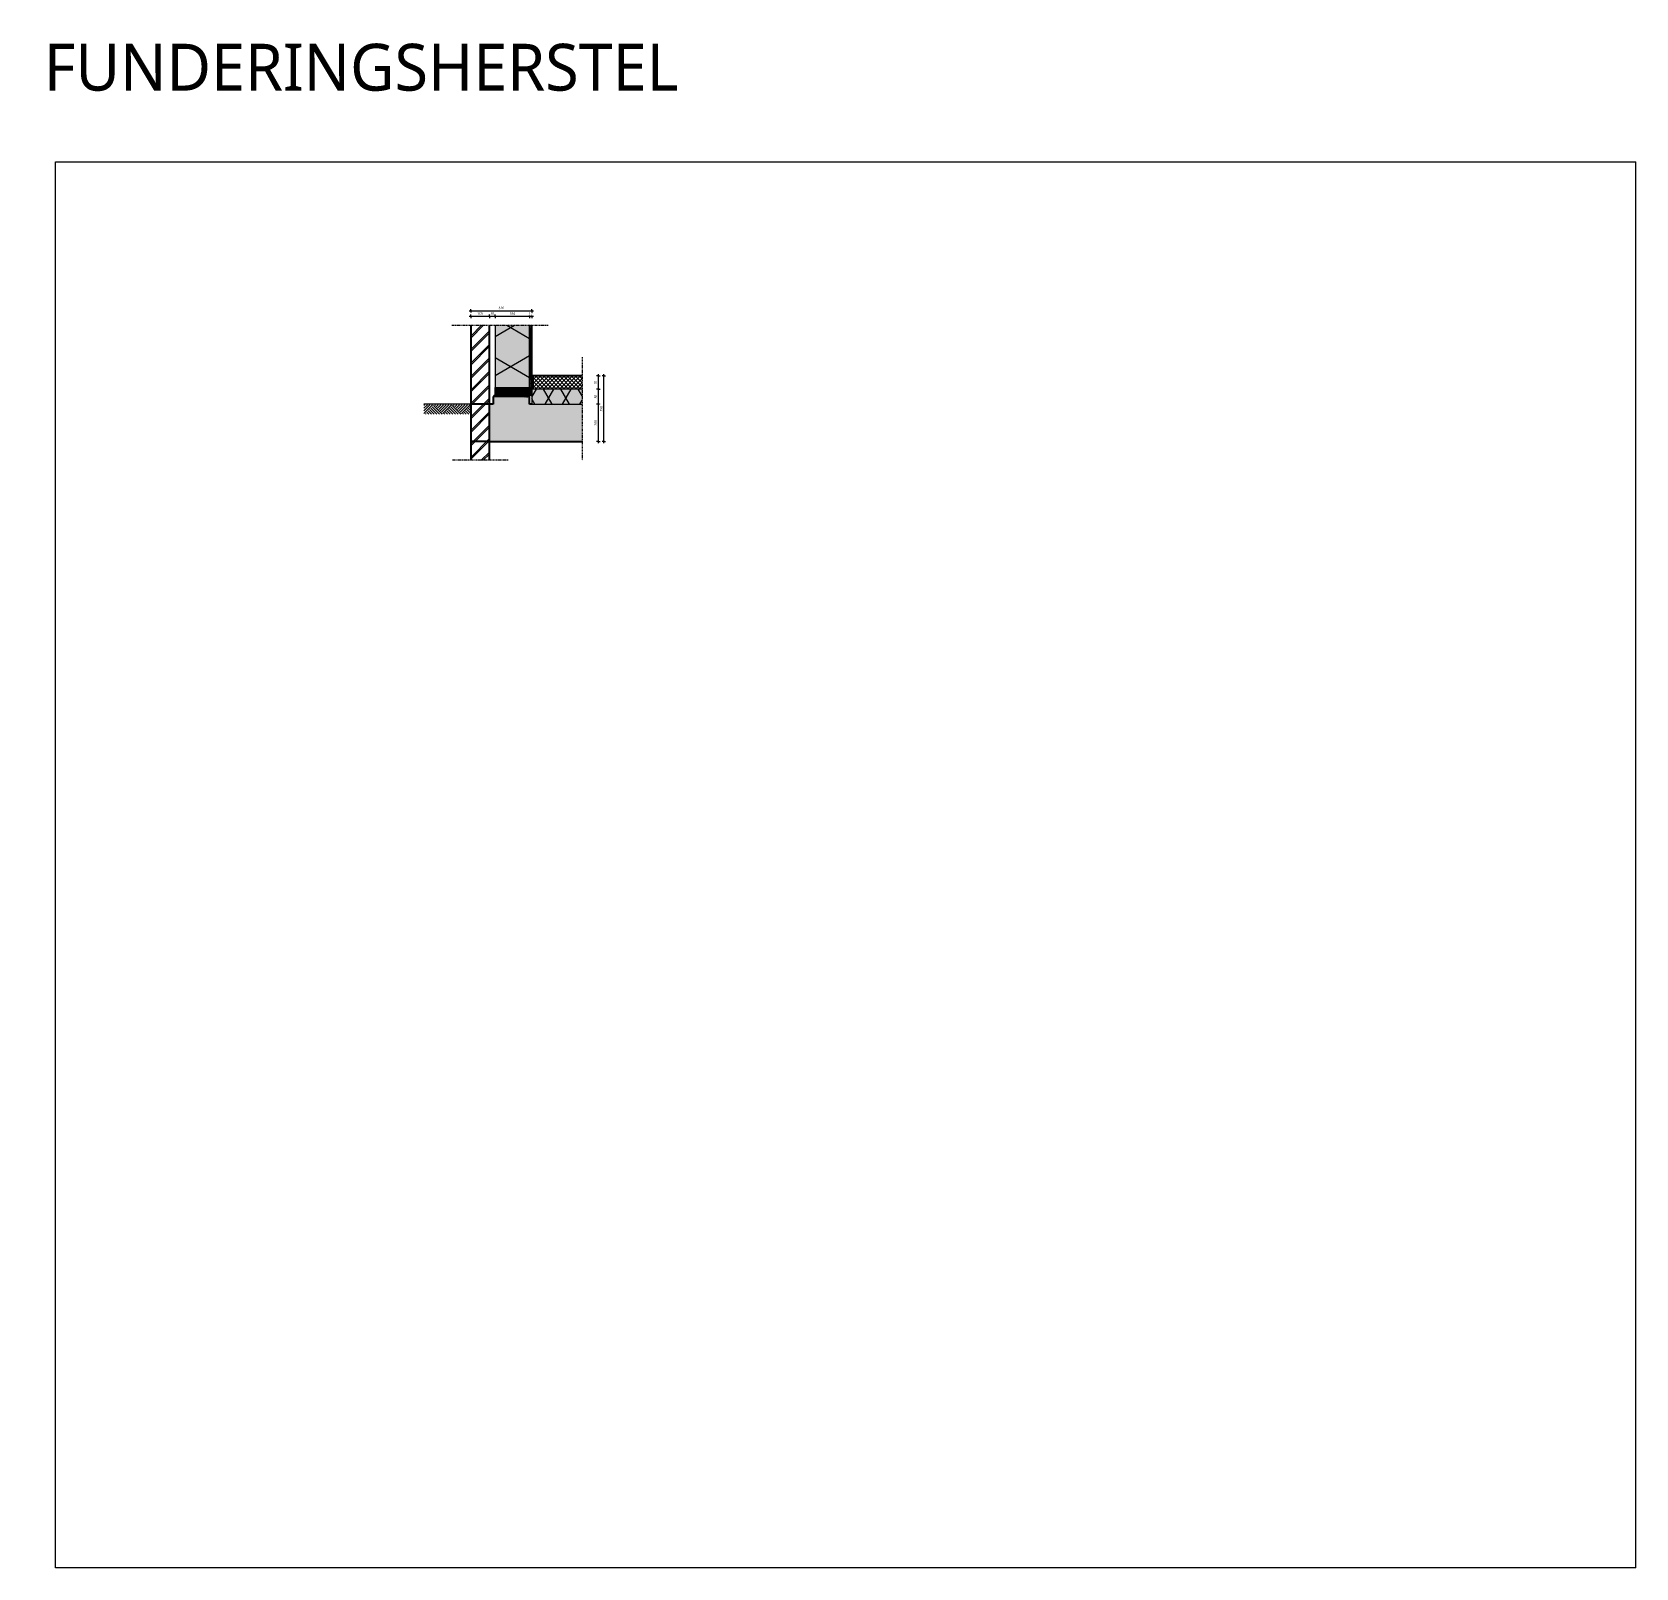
# Model space of a CAD drawing. Header units: millimetres. Extents: x 1813 to 34621, y -2347 to 13791.
# Drawn here: x 26066 to 34621, y 5599 to 13791 of the extents above; entities that cross this region are included whole.
import ezdxf

# ---------------------------------------------------------------- set-up
doc = ezdxf.new("R2010")
doc.units = ezdxf.units.MM
doc.linetypes.add('Hidden', pattern=[7.14375, 4.7625, -2.38125])
doc.linetypes.add('MV_center', pattern=[15, 6, -3, 3, -3])
for name, color, linetype, lineweight in [('A-ANNO-DIMS', 211, 'Continuous', 13), ('A-ANNO-DIMS-5', 211, 'Continuous', 13), ('A-ANNO-NOTE', 131, 'Continuous', 18), ('A-DETL', 90, 'Continuous', 13), ('A-DETL-GENF', 92, 'Continuous', 18), ('A-DETL-HDLN', 90, 'Hidden', 25), ('A-DETL-MEDM', 33, 'Continuous', 18), ('G-ANNO-TEXT', 231, 'Continuous', 13)]:
    doc.layers.add(name, color=color, linetype=linetype, lineweight=lineweight)
doc.styles.add('Segoe UI', font='segoeui.ttf', dxfattribs={"height": 7.5})
doc.styles.add('Segoe UI_2', font='segoeui.ttf', dxfattribs={"height": 250})
doc.styles.add('Segoe UI_3', font='segoeui.ttf', dxfattribs={"height": 12.5})
doc.dimstyles.new('2_5_mm_1', dxfattribs={"dimscale": 304.8, "dimtxt": 13.092049, "dimasz": 0.016404, "dimexe": 0.029528, "dimexo": 0.0625, "dimgap": 0.014764, "dimtad": 1, "dimdec": 0, "dimzin": 0, "dimdsep": 46, "dimtxsty": 'Segoe UI_3', "dimblk1": 'DOTBLANK', "dimblk2": 'DOTBLANK', "dimsah": 1, "dimcen": 0.09, "dimdle": 0.029528, "dimazin": 0, "dimtfac": 1, "dimtdec": 4, "dimtix": 1, "dimtmove": 0, "dimatfit": 3, "dimfxl": 0.029528, "dimfxlon": 1, "dimtvp": 1, "dimtfill": 1, "dimtolj": 1, "dimtzin": 0, "dimarcsym": 2})

# ---------------------------------------------------------------- blocks, each defined once
blk = doc.blocks.new('42 isolatie - Type 1-3787434-Details Verbouwingen')
at = {"layer": 'A-DETL-GENF'}
blk.add_hatch(color=256, dxfattribs=at).paths.add_polyline_path([(268.3, 0.8), (268.3, 80.8), (0.3, 80.8), (0.3, 0.8)])
at = {"layer": 'A-DETL-GENF', "lineweight": 13}
h = blk.add_hatch(dxfattribs=at)
h.set_pattern_fill('FP_133', color=256, style=0, pattern_type=2)
h.set_pattern_definition([(60, (0, 0), (-69.282, 40), []), (120, (0, 0), (-69.282, -40), [])])
h.paths.add_polyline_path([(268.3, 0.8), (268.3, 80.8), (0.3, 80.8), (0.3, 0.8)])
at = {"layer": 'A-DETL-GENF'}
for p, q in [((268.3, 80.8), (0.3, 80.8)), ((0.3, 80.8), (0.3, 0.8)), ((268.3, 80.8), (0.3, 80.8)), ((0.3, 80.8), (0.3, 0.8)), ((0.3, 0.8), (268.3, 0.8)), ((0.3, 0.8), (268.3, 0.8))]:
    blk.add_line(p, q, dxfattribs=at)
blk = doc.blocks.new('90 maaiveld - std-3345044-Details Verbouwingen')
at = {"layer": 'A-DETL-GENF', "lineweight": 13}
for p, q in [((0, -125), (-250, -125)), ((-203, -128.8), (-250, -175.8)), ((-217.2, -128.8), (-250, -161.7)), ((-231.3, -128.8), (-250, -147.5)), ((-245.4, -128.8), (-250, -133.4)), ((-234.3, -168.2), (-223.7, -178.8)), ((-227.3, -161.2), (-209.6, -178.8)), ((-220.2, -154.1), (-195.4, -178.8)), ((-213.1, -147), (-181.3, -178.8)), ((-206, -139.9), (-167.2, -178.8)), ((-199, -132.9), (-153, -178.8)), ((-187.9, -128.8), (-191.4, -132.4)), ((-173.7, -128.8), (-184.3, -139.4)), ((-159.6, -128.8), (-177.3, -146.5)), ((-145.4, -128.8), (-170.2, -153.6)), ((-131.3, -128.8), (-163.1, -160.6)), ((-117.2, -128.8), (-156, -167.7)), ((-103, -128.8), (-149, -174.8)), ((-134.3, -168.2), (-123.7, -178.8)), ((-127.3, -161.2), (-109.6, -178.8)), ((-120.2, -154.1), (-95.4, -178.8)), ((-113.1, -147), (-81.3, -178.8)), ((-106, -139.9), (-67.2, -178.8)), ((-99, -132.9), (-53, -178.8)), ((-87.9, -128.8), (-91.4, -132.4)), ((-73.7, -128.8), (-84.3, -139.4)), ((-59.6, -128.8), (-77.3, -146.5)), ((-45.4, -128.8), (-70.2, -153.6)), ((-45.4, -128.8), (-70.2, -153.6)), ((-31.3, -128.8), (-63.1, -160.6)), ((-17.2, -128.8), (-56, -167.7)), ((-3, -128.8), (-49, -174.8)), ((-34.3, -168.2), (-23.7, -178.8)), ((-27.3, -161.2), (-9.6, -178.8)), ((-20.2, -154.1), (-3, -171.3)), ((-13.1, -147), (-3, -157.1)), ((-6, -139.9), (-3, -143)), ((-241.4, -175.3), (-237.9, -178.8)), ((-141.4, -175.3), (-137.9, -178.8)), ((-41.4, -175.3), (-37.9, -178.8))]:
    blk.add_line(p, q, dxfattribs=at)
blk = doc.blocks.new('00 hout_rechthoekig_sls - SLS 38x184-V79-Details Verbouwingen')
at = {"layer": 'A-DETL-GENF', "lineweight": 13}
blk.add_hatch(color=256, dxfattribs=at).paths.add_polyline_path([(184, -38), (184, 0), (0, 0), (0, -38)])
at = {"layer": 'A-DETL-MEDM', "lineweight": 13}
h = blk.add_hatch(dxfattribs=at)
h.set_pattern_fill('FP_134', color=256, style=0, pattern_type=2)
h.set_pattern_definition([(45, (-28535.508, -11895.027), (-3.5355339, 3.5355339), [])])
h.paths.add_polyline_path([(184, -38), (184, 0), (0, 0), (0, -38)])
at = {"layer": 'A-DETL-MEDM'}
for p, q in [((0, 0), (184, 0)), ((0, -38), (0, 0)), ((184, 0), (184, -38)), ((184, 0), (184, -38)), ((184, 0), (184, -38)), ((184, -38), (0, -38)), ((184, -38), (0, -38))]:
    blk.add_line(p, q, dxfattribs=at)
blk = doc.blocks.new('42 isolatie - Type 1-3787241-Details Verbouwingen')
at = {"layer": 'A-DETL-GENF'}
blk.add_hatch(color=256, dxfattribs=at).paths.add_polyline_path([(0.3, 0.8), (332.3, 0.8), (332.3, 184.8), (0.3, 184.8)])
at = {"layer": 'A-DETL-GENF', "lineweight": 13}
h = blk.add_hatch(dxfattribs=at)
h.set_pattern_fill('FP_6', color=256, style=0, pattern_type=2)
h.set_pattern_definition([(60, (-2126.39, 181.76), (-155.885, 90), []), (120, (-2126.39, 181.76), (-155.885, -90), [])])
h.paths.add_polyline_path([(0.3, 0.8), (332.3, 0.8), (332.3, 184.8), (0.3, 184.8)])
at = {"layer": 'A-DETL-GENF'}
for p, q in [((332.3, 184.8), (0.3, 184.8)), ((0.3, 184.8), (0.3, 0.8)), ((332.3, 184.8), (0.3, 184.8)), ((0.3, 184.8), (0.3, 0.8)), ((0.3, 0.8), (332.3, 0.8)), ((0.3, 0.8), (332.3, 0.8))]:
    blk.add_line(p, q, dxfattribs=at)
blk = doc.blocks.new('NLRS_00_DI_maskeer - Type 1-4234392-Details Verbouwingen')
at = {"layer": 'A-DETL-GENF', "linetype": 'MV_center'}
blk.add_line((450, 0), (-100, 0), dxfattribs=at)
blk = doc.blocks.new('NLRS_00_DI_maskeer - Type 1-4234814-Details Verbouwingen')
at = {"layer": 'A-DETL-GENF', "linetype": 'MV_center'}
blk.add_line((414, 0), (-100, 0), dxfattribs=at)
blk = doc.blocks.new('NLRS_00_DI_maskeer - Type 1-4234634-Details Verbouwingen')
at = {"layer": 'A-DETL-GENF', "linetype": 'MV_center'}
blk.add_line((200, 0), (-100, 0), dxfattribs=at)
blk = doc.blocks.new('DIMBLOCK120-Details Verbouwingen')
at = {"layer": 'A-ANNO-DIMS-5'}
for p, q in [((29086.3, 11807), (29077.3, 11807)), ((29086.3, 11598), (29086.3, 11807)), ((29086.3, 11807), (29095.3, 11807)), ((29086.3, 11607), (29077.3, 11607)), ((29086.3, 11607), (29095.3, 11607))]:
    blk.add_line(p, q, dxfattribs=at)
for centre in [(29086.3, 11807), (29086.3, 11607)]:
    blk.add_circle(centre, 2.5, dxfattribs=at)
at = {"layer": 'A-ANNO-DIMS-5', "color": 0, "insert": (29065.5, 11692.7), "char_height": 12.5, "width": 34.277, "attachment_point": 1, "rotation": 90, "line_spacing_factor": 1.142579, "style": 'Segoe UI_3', "bg_fill": 3, "box_fill_scale": 1.25, "bg_fill_color": 9, "bg_fill_true_color": 13158600, "bg_fill_transparency": 0}
blk.add_mtext('200', dxfattribs=at)
blk = doc.blocks.new('_DotBlank')
at = {"color": 0, "linetype": 'ByBlock', "lineweight": -2}
blk.add_line((-0.5, 0), (-1, 0), dxfattribs=at)
blk.add_circle((0, 0), 0.5, dxfattribs=at)
blk = doc.blocks.new('DIMBLOCK121-Details Verbouwingen')
at = {"layer": 'A-ANNO-DIMS-5'}
for p, q in [((29086.3, 11887), (29077.3, 11887)), ((29086.3, 11807), (29077.3, 11807)), ((29086.3, 11807), (29086.3, 11887)), ((29086.3, 11887), (29095.3, 11887)), ((29086.3, 11807), (29095.3, 11807))]:
    blk.add_line(p, q, dxfattribs=at)
for centre in [(29086.3, 11887), (29086.3, 11807)]:
    blk.add_circle(centre, 2.5, dxfattribs=at)
at = {"layer": 'A-ANNO-DIMS-5', "color": 0, "insert": (29065.5, 11837.5), "char_height": 12.5, "width": 22.852, "attachment_point": 1, "rotation": 90, "line_spacing_factor": 1.142579, "style": 'Segoe UI_3', "bg_fill": 3, "box_fill_scale": 1.25, "bg_fill_color": 9, "bg_fill_true_color": 13158600, "bg_fill_transparency": 0}
blk.add_mtext('80', dxfattribs=at)
blk = doc.blocks.new('DIMBLOCK122-Details Verbouwingen')
at = {"layer": 'A-ANNO-DIMS-5'}
for p, q in [((29086.3, 11957), (29077.3, 11957)), ((29086.3, 11887), (29086.3, 11966)), ((29086.3, 11957), (29095.3, 11957)), ((29086.3, 11887), (29077.3, 11887)), ((29086.3, 11887), (29095.3, 11887))]:
    blk.add_line(p, q, dxfattribs=at)
for centre in [(29086.3, 11957), (29086.3, 11887)]:
    blk.add_circle(centre, 2.5, dxfattribs=at)
at = {"layer": 'A-ANNO-DIMS-5', "color": 0, "insert": (29065.5, 11912.5), "char_height": 12.5, "width": 22.852, "attachment_point": 1, "rotation": 90, "line_spacing_factor": 1.142579, "style": 'Segoe UI_3', "bg_fill": 3, "box_fill_scale": 1.25, "bg_fill_color": 9, "bg_fill_true_color": 13158600, "bg_fill_transparency": 0}
blk.add_mtext('70', dxfattribs=at)
blk = doc.blocks.new('DIMBLOCK123-Details Verbouwingen')
at = {"layer": 'A-ANNO-DIMS-5'}
for p, q in [((29116.3, 11957), (29107.3, 11957)), ((29116.3, 11598), (29116.3, 11966)), ((29116.3, 11957), (29125.3, 11957)), ((29116.3, 11607), (29107.3, 11607)), ((29116.3, 11607), (29125.3, 11607))]:
    blk.add_line(p, q, dxfattribs=at)
for centre in [(29116.3, 11957), (29116.3, 11607)]:
    blk.add_circle(centre, 2.5, dxfattribs=at)
at = {"layer": 'A-ANNO-DIMS-5', "color": 0, "insert": (29095.5, 11767.7), "char_height": 12.5, "width": 34.277, "attachment_point": 1, "rotation": 90, "line_spacing_factor": 1.142579, "style": 'Segoe UI_3', "bg_fill": 3, "box_fill_scale": 1.25, "bg_fill_color": 9, "bg_fill_true_color": 13158600, "bg_fill_transparency": 0}
blk.add_mtext('350', dxfattribs=at)
blk = doc.blocks.new('DIMBLOCK124-Details Verbouwingen')
at = {"layer": 'A-ANNO-DIMS-5'}
for p, q in [((28396.5, 12275), (28505.5, 12275)), ((28405.5, 12275), (28405.5, 12284)), ((28405.5, 12275), (28405.5, 12266)), ((28505.5, 12275), (28505.5, 12284)), ((28505.5, 12275), (28505.5, 12266))]:
    blk.add_line(p, q, dxfattribs=at)
for centre in [(28405.5, 12275), (28505.5, 12275)]:
    blk.add_circle(centre, 2.5, dxfattribs=at)
at = {"layer": 'A-ANNO-DIMS-5', "color": 0, "insert": (28441.2, 12295.8), "char_height": 12.5, "width": 34.277, "attachment_point": 1, "line_spacing_factor": 1.142579, "style": 'Segoe UI_3', "bg_fill": 3, "box_fill_scale": 1.25, "bg_fill_color": 9, "bg_fill_true_color": 13158600, "bg_fill_transparency": 0}
blk.add_mtext('100', dxfattribs=at)
blk = doc.blocks.new('DIMBLOCK125-Details Verbouwingen')
at = {"layer": 'A-ANNO-DIMS-5'}
for p, q in [((28505.5, 12275), (28505.5, 12284)), ((28505.5, 12275), (28535.5, 12275)), ((28505.5, 12275), (28505.5, 12266)), ((28535.5, 12275), (28535.5, 12284)), ((28535.5, 12275), (28535.5, 12266))]:
    blk.add_line(p, q, dxfattribs=at)
for centre in [(28505.5, 12275), (28535.5, 12275)]:
    blk.add_circle(centre, 2.5, dxfattribs=at)
at = {"layer": 'A-ANNO-DIMS-5', "color": 0, "insert": (28511, 12295.8), "char_height": 12.5, "width": 22.852, "attachment_point": 1, "line_spacing_factor": 1.142579, "style": 'Segoe UI_3', "bg_fill": 3, "box_fill_scale": 1.25, "bg_fill_color": 9, "bg_fill_true_color": 13158600, "bg_fill_transparency": 0}
blk.add_mtext('30', dxfattribs=at)
blk = doc.blocks.new('DIMBLOCK126-Details Verbouwingen')
at = {"layer": 'A-ANNO-DIMS-5'}
for p, q in [((28535.5, 12275), (28535.5, 12284)), ((28535.5, 12275), (28719.5, 12275)), ((28535.5, 12275), (28535.5, 12266)), ((28719.5, 12275), (28719.5, 12284)), ((28719.5, 12275), (28719.5, 12266))]:
    blk.add_line(p, q, dxfattribs=at)
for centre in [(28535.5, 12275), (28719.5, 12275)]:
    blk.add_circle(centre, 2.5, dxfattribs=at)
at = {"layer": 'A-ANNO-DIMS-5', "color": 0, "insert": (28613.2, 12295.8), "char_height": 12.5, "width": 34.277, "attachment_point": 1, "line_spacing_factor": 1.142579, "style": 'Segoe UI_3', "bg_fill": 3, "box_fill_scale": 1.25, "bg_fill_color": 9, "bg_fill_true_color": 13158600, "bg_fill_transparency": 0}
blk.add_mtext('184', dxfattribs=at)
blk = doc.blocks.new('DIMBLOCK127-Details Verbouwingen')
at = {"layer": 'A-ANNO-DIMS-5'}
for p, q in [((28719.5, 12275), (28719.5, 12284)), ((28719.5, 12275), (28740.5, 12275)), ((28719.5, 12275), (28719.5, 12266)), ((28731.5, 12275), (28731.5, 12284)), ((28731.5, 12275), (28731.5, 12266))]:
    blk.add_line(p, q, dxfattribs=at)
for centre in [(28719.5, 12275), (28731.5, 12275)]:
    blk.add_circle(centre, 2.5, dxfattribs=at)
at = {"layer": 'A-ANNO-DIMS-5', "color": 0, "insert": (28716, 12295.8), "char_height": 12.5, "width": 22.852, "attachment_point": 1, "line_spacing_factor": 1.142579, "style": 'Segoe UI_3', "bg_fill": 3, "box_fill_scale": 1.25, "bg_fill_color": 9, "bg_fill_true_color": 13158600, "bg_fill_transparency": 0}
blk.add_mtext('12', dxfattribs=at)
blk = doc.blocks.new('DIMBLOCK128-Details Verbouwingen')
at = {"layer": 'A-ANNO-DIMS-5'}
for p, q in [((28396.5, 12305), (28740.5, 12305)), ((28405.5, 12305), (28405.5, 12314)), ((28405.5, 12305), (28405.5, 12296)), ((28731.5, 12305), (28731.5, 12314)), ((28731.5, 12305), (28731.5, 12296))]:
    blk.add_line(p, q, dxfattribs=at)
for centre in [(28405.5, 12305), (28731.5, 12305)]:
    blk.add_circle(centre, 2.5, dxfattribs=at)
at = {"layer": 'A-ANNO-DIMS-5', "color": 0, "insert": (28554.2, 12325.8), "char_height": 12.5, "width": 34.277, "attachment_point": 1, "line_spacing_factor": 1.142579, "style": 'Segoe UI_3', "bg_fill": 3, "box_fill_scale": 1.25, "bg_fill_color": 9, "bg_fill_true_color": 13158600, "bg_fill_transparency": 0}
blk.add_mtext('326', dxfattribs=at)

msp = doc.modelspace()

# ---------------------------------------------------------------- hatches: boundary and pattern name
at = {"layer": 'A-DETL-GENF', "lineweight": 13}
h = msp.add_hatch(dxfattribs=at)
h.set_pattern_fill('FP_76', color=254, style=0, pattern_type=2)
h.set_pattern_definition([(45, (0, 0), (-35.921024, 35.921024), []), (45, (10.16, 0), (-35.921024, 35.921024), [])])
h.paths.add_polyline_path([(28505.5, 11507), (28505.5, 12227), (28405.5, 12227), (28405.5, 11507)])
h = msp.add_hatch(dxfattribs=at)
h.set_pattern_fill('FP_83', color=250, style=0, pattern_type=2)
h.set_pattern_definition([(90, (0, 0), (-9.525, 6e-16), []), (90, (4.763, 0), (-9.525, 6e-16), [4.762, -2.381])])
h.paths.add_polyline_path([(28731.5, 11857), (28731.5, 12227), (28719.5, 12227), (28719.5, 11857)])
h = msp.add_hatch(dxfattribs=at)
h.set_pattern_fill('FP_1', color=254, style=0, pattern_type=2)
h.set_pattern_definition([(45, (0, 0), (-10.606602, 10.606602), []), (135, (0, 0), (-10.606602, -10.606602), [])])
h.paths.add_polyline_path([(28736.5, 11887), (28999.5, 11887), (28999.5, 11957), (28736.5, 11957)])
at = {"layer": 'A-DETL-GENF'}
msp.add_hatch(color=9, dxfattribs=at).paths.add_polyline_path([(28731.5, 11607), (28999.5, 11607), (28999.5, 11807), (28719.5, 11807), (28719.5, 11847), (28525.5, 11847), (28525.5, 11807), (28505.5, 11807), (28505.5, 11607)])

# ---------------------------------------------------------------- linework, layer by layer
at = {"layer": 'A-DETL', "lineweight": 18}
for p, q in [((26190.8, 5599.5), (26190.8, 13099.5)), ((26190.8, 13099.5), (34620.7, 13099.5)), ((34620.7, 5599.5), (34620.7, 13099.5)), ((34620.7, 5599.5), (26190.8, 5599.5))]:
    msp.add_line(p, q, dxfattribs=at)
at = {"layer": 'A-DETL', "lineweight": 25}
for p, q in [((28405.5, 12227), (28405.5, 11507)), ((28505.5, 11507), (28505.5, 12227)), ((28731.5, 11887), (28731.5, 12227)), ((28999.5, 11957), (28736.5, 11957)), ((28736.5, 11957), (28736.5, 11887)), ((28525.5, 11807), (28505.5, 11807)), ((28719.5, 11847), (28525.5, 11847)), ((28525.5, 11847), (28525.5, 11807)), ((28719.5, 11857), (28731.5, 11857)), ((28719.5, 11807), (28719.5, 11847)), ((28731.5, 11807), (28719.5, 11807)), ((28505.5, 11607), (28999.5, 11607))]:
    msp.add_line(p, q, dxfattribs=at)
at = {"layer": 'A-DETL-HDLN'}
for p, q in [((28505.5, 11807), (28405.5, 11807)), ((28535, 11857.1), (28719.5, 11847)), ((28535, 11847), (28535, 11857.1)), ((28719.5, 11857), (28535, 11847)), ((28719.5, 11847), (28719.5, 11857)), ((28505.5, 11607), (28405.5, 11607))]:
    msp.add_line(p, q, dxfattribs=at)

# ---------------------------------------------------------------- block references
at = {"layer": 'A-DETL-GENF', "linetype": 'MV_center'}
for name, p, rotation in [('NLRS_00_DI_maskeer - Type 1-4234814-Details Verbouwingen', (28719.5, 12227), 180), ('NLRS_00_DI_maskeer - Type 1-4234392-Details Verbouwingen', (28999.5, 11607), 90)]:
    msp.add_blockref(name, p, dxfattribs=dict(at, rotation=rotation))
at = {"layer": 'A-DETL-GENF', "rotation": 90}
msp.add_blockref('42 isolatie - Type 1-3787241-Details Verbouwingen', (28720.3, 11894.7), dxfattribs=at)
at = {"layer": 'A-DETL-GENF', "lineweight": 13}
msp.add_blockref('90 maaiveld - std-3345044-Details Verbouwingen', (28405.5, 11932), dxfattribs=at)
at = {"layer": 'A-DETL-GENF'}
msp.add_blockref('42 isolatie - Type 1-3787434-Details Verbouwingen', (28731.2, 11806.2), dxfattribs=at)
at = {"layer": 'A-DETL-GENF', "linetype": 'MV_center'}
msp.add_blockref('NLRS_00_DI_maskeer - Type 1-4234634-Details Verbouwingen', (28405.5, 11507), dxfattribs=at)
at = {"layer": 'A-DETL-MEDM', "lineweight": 13}
msp.add_blockref('00 hout_rechthoekig_sls - SLS 38x184-V79-Details Verbouwingen', (28535.5, 11895), dxfattribs=at)

# ---------------------------------------------------------------- texts
at = {"layer": 'A-ANNO-NOTE', "lineweight": 13, "insert": (28609.4, 11879.5), "char_height": 7.5, "width": 47.3, "attachment_point": 1, "style": 'Segoe UI'}
msp.add_mtext('38 x 184', dxfattribs=at)
at = {"layer": 'G-ANNO-TEXT', "color": 7, "insert": (26128.4, 13728.6), "char_height": 250, "width": 4244.534, "attachment_point": 1, "style": 'Segoe UI_2', "bg_fill": 3, "box_fill_scale": 1.25, "bg_fill_color": 9, "bg_fill_true_color": 13158600, "bg_fill_transparency": 0}
msp.add_mtext('FUNDERINGSHERSTEL', dxfattribs=at)

# ---------------------------------------------------------------- dimensions: what is measured, and where the dimension line sits
at = {"layer": 'A-ANNO-DIMS'}
dim = msp.add_linear_dim(base=(29086.3, 11807), p1=(29077.3, 11607), p2=(29077.3, 11807), angle=90, dimstyle='2_5_mm_1', override={"dimpost": '<>', "dimfxl": 200}, dxfattribs=at)
dim.commit()
dim.dimension.update_dxf_attribs({"geometry": 'DIMBLOCK120-Details Verbouwingen', "text_midpoint": (29075.3, 11707)})

# ---------------------------------------------------------------- next in the draw order: dimensions: what is measured, and where the dimension line sits
dim = msp.add_linear_dim(base=(28505.5, 12275), p1=(28405.5, 12284), p2=(28505.5, 12284), dimstyle='2_5_mm_1', override={"dimpost": '<>', "dimfxl": 100}, dxfattribs=at)
dim.commit()
dim.dimension.update_dxf_attribs({"geometry": 'DIMBLOCK124-Details Verbouwingen', "text_midpoint": (28455.5, 12286)})
dim = msp.add_linear_dim(base=(29086.3, 11887), p1=(29077.3, 11807), p2=(29077.3, 11887), angle=90, dimstyle='2_5_mm_1', override={"dimpost": '<>', "dimfxl": 80}, dxfattribs=at)
dim.commit()
dim.dimension.update_dxf_attribs({"geometry": 'DIMBLOCK121-Details Verbouwingen', "text_midpoint": (29075.3, 11847)})

# ---------------------------------------------------------------- next in the draw order: dimensions: what is measured, and where the dimension line sits
dim = msp.add_linear_dim(base=(28535.5, 12275), p1=(28505.5, 12284), p2=(28535.5, 12266), dimstyle='2_5_mm_1', override={"dimpost": '<>', "dimfxl": 34.985711}, dxfattribs=at)
dim.commit()
dim.dimension.update_dxf_attribs({"geometry": 'DIMBLOCK125-Details Verbouwingen', "text_midpoint": (28520.5, 12286)})
dim = msp.add_linear_dim(base=(29086.3, 11957), p1=(29077.3, 11887), p2=(29077.3, 11957), angle=90, dimstyle='2_5_mm_1', override={"dimpost": '<>', "dimfxl": 70}, dxfattribs=at)
dim.commit()
dim.dimension.update_dxf_attribs({"geometry": 'DIMBLOCK122-Details Verbouwingen', "text_midpoint": (29075.3, 11922)})

# ---------------------------------------------------------------- next in the draw order: dimensions: what is measured, and where the dimension line sits
dim = msp.add_linear_dim(base=(28719.5, 12275), p1=(28535.5, 12266), p2=(28719.5, 12266), dimstyle='2_5_mm_1', override={"dimpost": '<>', "dimfxl": 184}, dxfattribs=at)
dim.commit()
dim.dimension.update_dxf_attribs({"geometry": 'DIMBLOCK126-Details Verbouwingen', "text_midpoint": (28627.5, 12286)})
dim = msp.add_linear_dim(base=(29116.3, 11957), p1=(29107.3, 11607), p2=(29107.3, 11957), angle=90, dimstyle='2_5_mm_1', override={"dimpost": '<>', "dimfxl": 350}, dxfattribs=at)
dim.commit()
dim.dimension.update_dxf_attribs({"geometry": 'DIMBLOCK123-Details Verbouwingen', "text_midpoint": (29105.3, 11782)})

# ---------------------------------------------------------------- next in the draw order: dimensions: what is measured, and where the dimension line sits
dim = msp.add_linear_dim(base=(28731.5, 12275), p1=(28719.5, 12266), p2=(28731.5, 12266), dimstyle='2_5_mm_1', override={"dimpost": '<>', "dimfxl": 12}, dxfattribs=at)
dim.commit()
dim.dimension.update_dxf_attribs({"geometry": 'DIMBLOCK127-Details Verbouwingen', "text_midpoint": (28725.5, 12285.9)})

# ---------------------------------------------------------------- next in the draw order: dimensions: what is measured, and where the dimension line sits
dim = msp.add_linear_dim(base=(28731.5, 12305), p1=(28405.5, 12314), p2=(28731.5, 12296), dimstyle='2_5_mm_1', override={"dimpost": '<>', "dimfxl": 326.496554}, dxfattribs=at)
dim.commit()
dim.dimension.update_dxf_attribs({"geometry": 'DIMBLOCK128-Details Verbouwingen', "text_midpoint": (28568.5, 12316)})

doc.saveas('drawing.dxf')
